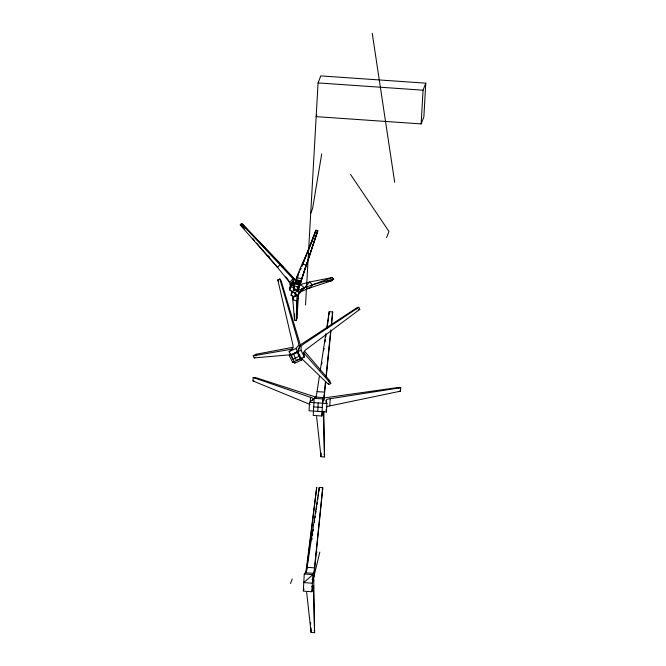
<?xml version="1.0" encoding="UTF-8"?>
<svg xmlns="http://www.w3.org/2000/svg" width="666" height="666" viewBox="0 0 666 666"><rect width="100%" height="100%" fill="white"/><g stroke="black" fill="none" stroke-linecap="round" stroke-linejoin="round"><path stroke-width="1" d="M292.499 295.804L294.497 320.021L296.154 320.662L296.836 318.872L296.894 294.963M304.021 582.117L303.779 582.592L312.362 583.191L313.428 579.312A17.249 0.716 -86.3 0 0 314.194 573.709L322.76 487.687L319.272 487.445L306.785 569.413A17.258 1.449 -85.8 0 1 305.777 572.768L304.262 574.042L303.296 591.15L311.879 591.741L312.895 586.48A17.258 0.716 -86.3 0 1 313.311 586.163L314.577 632.7L311.08 632.459L306.668 592.407M331.576 324.142L332.684 311.954L329.195 311.713L326.914 326.69M296.112 280.969L292.923 278.663L289.718 282.559L277.589 267.482L240.226 224.941L241.392 223.518L292.923 278.663L293.589 281.826L292.94 284.249L294.672 289.152L292.299 292.033L289.36 289.627C291.866 285.115 288.986 280.261 285.739 276.898M296.287 294.489L294.688 296.803L291.142 295.438L291.933 291.467M296.154 320.662L296.845 301.182L298.41 297.128L298.526 294.114M304.27 357.134L301.032 350.274L301.19 346.387A17.258 2.14 -25.1 0 1 304.22 343.614L358.816 307.292L359.79 309.357L306.768 349.017A17.258 2.855 -25.5 0 0 303.929 352.189L304.27 357.134L296.412 360.639L293.323 353.455M299.916 292.058L309.923 287.92L332.292 280.519L333.533 279.004L332.134 277.564L302.605 288.395L297.461 296.129L294.497 293.789L296.861 290.917L296.953 289.252M310.131 404.462L252.98 380.944L253.172 377.514L255.178 377.439L315.892 397.119M255.12 378.488L255.178 377.439M305.528 305.011L318.073 82.917L320.796 75.899L425.774 83.167L423.867 116.891L421.145 123.909L316.167 116.642L316.85 114.885M326.656 406.876A17.258 3.788 3.2 0 1 328.022 406.285L400.516 391.167L400.707 387.729L328.438 398.967A17.258 3.055 3.3 0 0 326.182 400.499L326.931 403.546L326.457 411.988L309.049 410.78L309.532 402.339L312.779 399.567A17.258 3.055 3.3 0 0 311.921 397.827L253.172 377.514M310.281 401.756L310.539 397.252M312.72 400.532L312.779 399.567M322.694 411.405L321.803 416.009L313.22 415.418L314.185 398.31L315.701 397.036A17.258 1.449 -85.8 0 0 316.708 393.681L317.041 391.683M317.757 411.38L318.231 402.938M311.879 591.741L312.845 574.641L313.636 573.309A17.258 0.716 -86.3 0 0 314.235 569.93L314.344 568.972M321.803 416.009L322.769 398.909L323.559 397.577A17.258 0.716 -86.3 0 0 324.159 394.197L324.167 394.072M323.926 400.624L324.001 399.3M324.026 398.859L324.076 397.977L323.176 397.918M326.065 402.43L326.182 400.499M329.812 405.819L330.219 398.618M398.826 388.445L398.884 387.387L400.707 387.729M421.145 123.909L423.052 90.185L425.774 83.167M296.836 318.872L298.41 297.128L297.81 295.429M291.225 354.97L294.73 363.137L301.648 360.048L301.815 357.767M316.591 416.675L321.004 456.726L324.5 456.968L323.834 411.297M314.577 632.7L313.794 580.777A17.249 0.716 -86.3 0 0 313.653 579.045M296.845 301.182L292.799 299.625L293.073 296.528M325.716 382.118L324.117 397.935L322.527 403.238M326.248 376.848L330.96 330.286M325.424 382.101L324.384 392.124L317.058 391.616L319.33 376.631M325.94 377.089L330.819 329.986M331.335 324.983L332.684 311.954M322.76 487.687L314.46 567.848L307.134 567.34M321.004 456.726L321.079 453.047M311.08 632.459L311.08 627.988M306.393 572.136L316.725 487.262L306.502 567.299A17.249 1.082 -86 0 1 305.419 572.743L304.262 574.042L312.845 574.641L303.779 582.592M321.745 364.152L322.003 362.396M323.801 350.141L324.059 348.385M324.958 342.257L325.341 339.627M325.732 337.004L325.99 335.256M327.014 328.246L327.406 325.616M327.664 323.867L328.688 316.858M328.946 315.11L329.195 311.713M311.813 539.91L312.071 538.161M312.462 535.531L312.712 533.774M313.103 531.152L313.361 529.395M314.385 522.385L314.643 520.637M315.035 518.006L315.293 516.25M315.676 513.628L316.067 510.997M316.317 509.24L316.708 506.618M316.966 504.861L317.349 502.231M317.74 499.608L317.99 497.852M318.248 496.103L318.506 494.347M318.897 491.716L319.272 487.445M320.238 370.637L325.857 333.683M321.711 153.879L312.612 208.416L310.706 213.328M294.73 363.137L294.83 362.654M312.362 583.191L319.813 552.114M317.424 232.243L315.534 231.735C309.665 251.457 297.244 269.314 293.423 289.577L297.086 290.567L298.143 290.043L317.799 230.711L315.917 230.203L302.414 265.343M301.873 266.467L315.917 230.203M302.489 264.069L306.127 265.06L305.303 268.248L317.799 230.711L300.399 282.625L297.086 290.567L298.06 286.946L299.459 285.14L294.489 283.791L293.44 287.712M299.4 271.928L296.678 277.522L295.513 282.009L298.202 275.558M298.143 290.043L299.459 285.14M301.648 360.048L297.968 352.264L299.65 346.695A17.249 2.214 65.8 0 1 300.582 346.653M300.582 345.746L281.268 281.243L279.853 278.954L277.789 279.928L292.707 343.972A17.258 2.989 64.9 0 1 292.79 348.185L289.094 351.69L292.948 359.399L299.908 355.81M306.127 265.06L300.474 283.358L301.648 278.871L296.678 277.522M290.734 353.871L289.319 355.711L292.715 362.504L300.616 358.425M303.513 590.501L304.054 588.869M294.48 285.14L293.648 287.512M294.047 290.809L294.597 289.693M291.142 295.438L292.466 292.008L296.012 293.373L294.688 296.803L295.579 295.013M292.799 299.625L293.431 298.002M293.523 287.362L293.964 286.222M297.81 290.526L298.768 288.078M386.613 237.562L388.977 231.452L350.582 174.509M290.501 583.499L292.257 578.987M292.066 291.142L291.217 293.331L292.466 292.008M294.014 290.784L294.272 290.193M315.418 555.644L317.024 551.923M293.581 287.779L294.397 285.947L298.06 286.946M291.1 290.334L289.36 289.627L292.94 284.249L294.53 285.548M289.319 355.711L297.261 351.706M297.419 351.382L299.642 346.786A17.249 2.081 -26.4 0 0 299.101 346.187M300.308 270.063L301.207 268.19M292.715 362.504L292.965 362.071M296.212 280.794L283.067 266.633L280.036 264.51L277.589 267.482L256.61 243.115M290.193 284.257L293.398 280.361M290.326 285.006L293.531 281.119M290.384 285.714L293.589 281.826M290.359 286.38L293.564 282.484M290.243 287.004L293.456 283.108M290.043 287.587L293.248 283.691M289.735 288.145L292.94 284.249M294.364 290.609L295.646 289.052M298.659 286.83L300.582 284.49L309.515 282.026L332.134 277.564M300.499 290.634L301.781 289.069M300.874 290.251L302.156 288.694M300.682 290.734L302.605 288.395M297.86 294.663L303.122 288.162M301.174 291.741L309.515 282.026L312.496 284.79L333.533 279.004M312.496 284.79L309.923 287.92L307.026 288.028M289.094 351.69L295.945 348.451L298.576 345.454A17.258 2.264 64.5 0 0 298.102 341.417L279.853 278.954M299.583 345.388L356.293 308.167L358.816 307.292M292.799 347.294L256.01 354.27L253.205 355.844L254.229 357.892L255.269 357.276M280.394 281.66L281.268 281.243M293.165 353.779L301.032 350.274M291.05 355.353L297.968 352.264M328.746 380.994L329.628 380.602L330.777 383.591L328.688 384.523L302.114 359.024M358.674 309.715L359.79 309.357M299.259 284.815L300.582 284.49L304.379 287.854M326.207 281.635L332.292 280.519M253.205 355.844L292.574 349.026A17.258 2.081 -26.4 0 1 292.707 349.001M398.884 387.387L324.117 397.935A14.86 1.424 -41.9 0 0 323.027 399.059M254.229 357.892L290.118 354.812M252.98 380.944L254.112 380.877M318.073 82.917L423.052 90.185M332.001 313.553L332.642 313.594M315.701 397.036L323.559 397.577M314.185 398.31L322.769 398.909M309.532 402.339L326.931 403.546M313.703 406.868L322.286 407.459M321.919 411.372L323.293 411.463L324.5 456.968M324.026 454.803L324.667 454.845M322.078 489.285L322.719 489.327M305.777 572.768L313.636 573.309M313.286 573.651L314.194 573.709M311.979 579.204L313.428 579.312A17.249 0.716 -86.3 0 1 313.528 579.037M312.887 580.719L313.794 580.777M311.913 586.413L312.895 586.48M311.996 587.104L313.37 587.196M314.102 630.535L314.743 630.577M399.717 390.992L400.516 391.167M296.012 279.578L300.974 280.927M295.712 280.461L300.674 281.818M295.438 281.277L300.399 282.625M295.18 282.009L300.141 283.366M294.938 282.675L299.9 284.024M294.705 283.266L299.675 284.615M240.226 224.941L243.082 227.364M296.861 290.917L299.833 293.248L297.444 288.395M297.053 287.587L301.065 290.767M291.725 286.755L294.672 289.152M280.036 264.51L296.204 280.836M268.331 255.786L269.697 257.317M330.777 383.591L303.771 352.955A17.258 2.214 65.8 0 0 303.355 352.522M241.716 225.824L244.422 228.971M252.547 238.403L254.579 240.759M304.828 351.523L329.628 380.602M277.789 279.928L278.255 280.636M278.346 280.777L278.713 281.343M295.945 348.451L299.8 356.16M297.103 352.039L300.491 358.824M256.01 354.27L256.443 355.136M356.293 308.167L356.701 309.041M328.221 383.2L328.688 384.523M326.007 409.632L326.457 411.988M372.244 33.3L394.688 182.276M310.556 622.519L310.706 624.084M294.464 313.911L294.497 320.021M242.89 224.4L241.392 223.518L283.067 266.633L242.89 224.4"/></g></svg>
